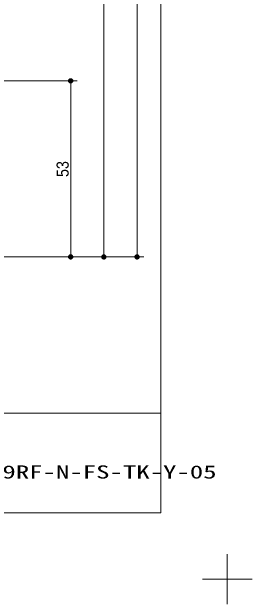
# Model space of a CAD drawing. Units: millimetres, scale not verified. Extents: x -6062 to 6062, y -3045 to 3045.
# Drawn here: x 1763 to 2488, y -3045 to -1262 of the extents above; entities that cross this region are included whole.
import ezdxf
from ezdxf.enums import TextEntityAlignment as Align

# ---------------------------------------------------------------- set-up
doc = ezdxf.new("R2010")
doc.units = ezdxf.units.MM
doc.header["$LTSCALE"] = 20
for name, color, linetype, lineweight in [('0-1_0', 7, 'Continuous', 9), ('0-2_2寸法-1', 7, 'Continuous', 9), ('0-5_1図面枠', 7, 'Continuous', 9)]:
    doc.layers.add(name, color=color, linetype=linetype, lineweight=lineweight)
doc.styles.add('ＭＳ ゴシック', font='')
doc.styles.add('ＭＳ Ｐゴシック', font='')
doc.styles.get('ＭＳ ゴシック').set_extended_font_data('MS Gothic')
doc.styles.get('ＭＳ Ｐゴシック').set_extended_font_data('MS PGothic')

# ---------------------------------------------------------------- blocks, each defined once
blk = doc.blocks.new('_Dot')
at = {"layer": '0-1_0'}
for p, q in [((-10, 0), (-20, 0)), ((9.78, 2), (-9.78, 2)), ((7.99, 6), (-7.99, 6)), ((9.16, -3.98), (-9.16, -3.98)), ((6, -7.98), (-6, -7.98))]:
    blk.add_line(p, q, dxfattribs=at)
for points in [[(10, 0), (9.92, 1.25), (9.69, 2.49), (9.3, 3.68), (8.76, 4.82), (8.09, 5.88), (7.29, 6.85), (6.37, 7.71), (5.36, 8.44), (4.26, 9.05), (3.09, 9.51), (1.87, 9.82), (0.63, 9.98), (-0.63, 9.98), (-1.87, 9.82), (-3.09, 9.51), (-4.26, 9.05), (-5.36, 8.44), (-6.37, 7.71), (-7.29, 6.85), (-8.09, 5.88), (-8.76, 4.82), (-9.3, 3.68), (-9.69, 2.49), (-9.92, 1.25), (-10, 0), (0, 0)], [(-10, 0), (-9.92, -1.25), (-9.69, -2.49), (-9.3, -3.68), (-8.76, -4.82), (-8.09, -5.88), (-7.29, -6.85), (-6.37, -7.71), (-5.36, -8.44), (-4.26, -9.05), (-3.09, -9.51), (-1.87, -9.82), (-0.63, -9.98), (0.63, -9.98), (1.87, -9.82), (3.09, -9.51), (4.26, -9.05), (5.36, -8.44), (6.37, -7.71), (7.29, -6.85), (8.09, -5.88), (8.76, -4.82), (9.3, -3.68), (9.69, -2.49), (9.92, -1.25), (10, 0), (0, 0)]]:
    blk.add_lwpolyline(points, close=True, dxfattribs=at)
blk = doc.blocks.new('グループ-89')
at = {"layer": '0-5_1図面枠'}
for p, q in [((84000, -57900), (84000, -60900)), ((85500, -59400), (82500, -59400))]:
    blk.add_line(p, q, dxfattribs=at)
blk = doc.blocks.new('グループ-91')
at = {"layer": '0-5_1図面枠'}
blk.add_line((-80000, -49400), (80000, -49400), dxfattribs=at)
blk.add_lwpolyline([(-80000, 55400), (80000, 55400), (80000, -55400), (-80000, -55400)], close=True, dxfattribs=at)
blk = doc.blocks.new('図面枠')
at = {"layer": '0-5_1図面枠'}
for name in ['グループ-89', 'グループ-91']:
    blk.add_blockref(name, (0, 0), dxfattribs=at)

msp = doc.modelspace()

# ---------------------------------------------------------------- linework, layer by layer
at = {"layer": '0-2_2寸法-1'}
for p, q in [((2140.68, 977.53), (2140.68, -1987.29)), ((2040.68, 897.53), (2040.68, -1987.29)), ((1260.68, -1470), (1960.68, -1470)), ((1940.68, -1482.71), (1940.68, -1987.29)), ((1630.68, -2000), (1960.68, -2000)), ((1960.68, -2000), (2060.68, -2000)), ((2060.68, -2000), (2160.68, -2000))]:
    msp.add_line(p, q, dxfattribs=at)

# ---------------------------------------------------------------- block references
at = {"layer": '0-2_2寸法-1', "xscale": 0.6356201, "yscale": 0.6356201}
for p, rotation in [((1940.68, -1470), 90), ((1940.68, -2000), 270), ((2040.68, -2000), 270), ((2140.68, -2000), 270)]:
    msp.add_blockref('_Dot', p, dxfattribs=dict(at, rotation=rotation))
at = {"layer": '0-5_1図面枠', "xscale": 0.05, "yscale": 0.05}
msp.add_blockref('図面枠', (-1787.5, 0), dxfattribs=at)

# ---------------------------------------------------------------- texts
at = {"layer": '0-2_2寸法-1', "style": 'ＭＳ Ｐゴシック', "width": 0.9}
msp.add_text('53', height=36.66, rotation=90, dxfattribs=at).set_placement((1945.74, -1759.59), align=Align.BOTTOM_LEFT)
at = {"layer": '0-5_1図面枠', "style": 'ＭＳ ゴシック', "width": 1.5}
msp.add_text('AXSC32-Z009RF-N-FS-TK-Y-05', height=39.52, dxfattribs=at).set_placement((1331.8, -2678.78), align=Align.BOTTOM_LEFT)

doc.saveas('drawing.dxf')
